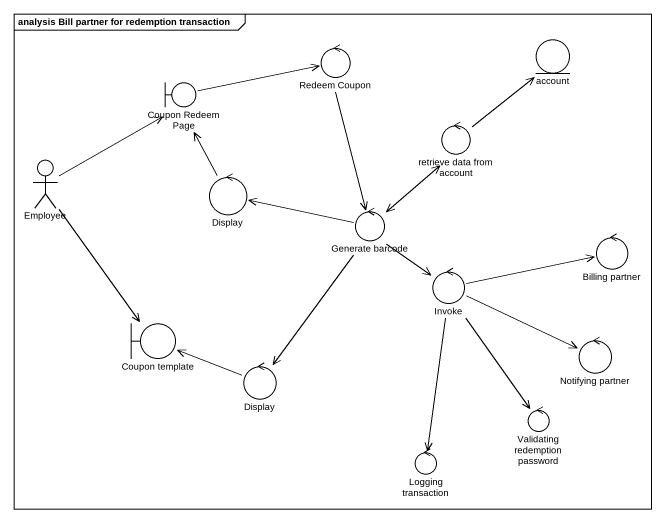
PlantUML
@startuml
mainframe analysis Bill partner for redemption transaction
control "Redeem Coupon" as Redeem_Coupon
entity account
boundary "Coupon Redeem Page" as Coupon_Redeem_Page
control "retrieve data from account" as retrieve_data_from_account
actor Employee
control Display
control "Generate barcode" as Generate_barcode
control "Billing partner" as Billing_partner
control Invoke
boundary "Coupon template" as Coupon_template
control "Display" as Display_2
control "Notifying partner" as Notifying_partner
control "Validating redemption password" as Validating_redemption
control "Logging transaction" as Logging_transaction
Redeem_Coupon --> Generate_barcode
Coupon_Redeem_Page -right-> Redeem_Coupon
retrieve_data_from_account -up-> account
retrieve_data_from_account --> Generate_barcode
Employee -up-> Coupon_Redeem_Page
Employee --> Coupon_template
Display -up-> Coupon_Redeem_Page
Generate_barcode -up-> retrieve_data_from_account
Generate_barcode -left-> Display
Generate_barcode --> Invoke
Generate_barcode --> Display_2
Invoke -right-> Billing_partner
Invoke -right-> Notifying_partner
Invoke --> Validating_redemption
Invoke --> Logging_transaction
Display_2 -left-> Coupon_template
@enduml
